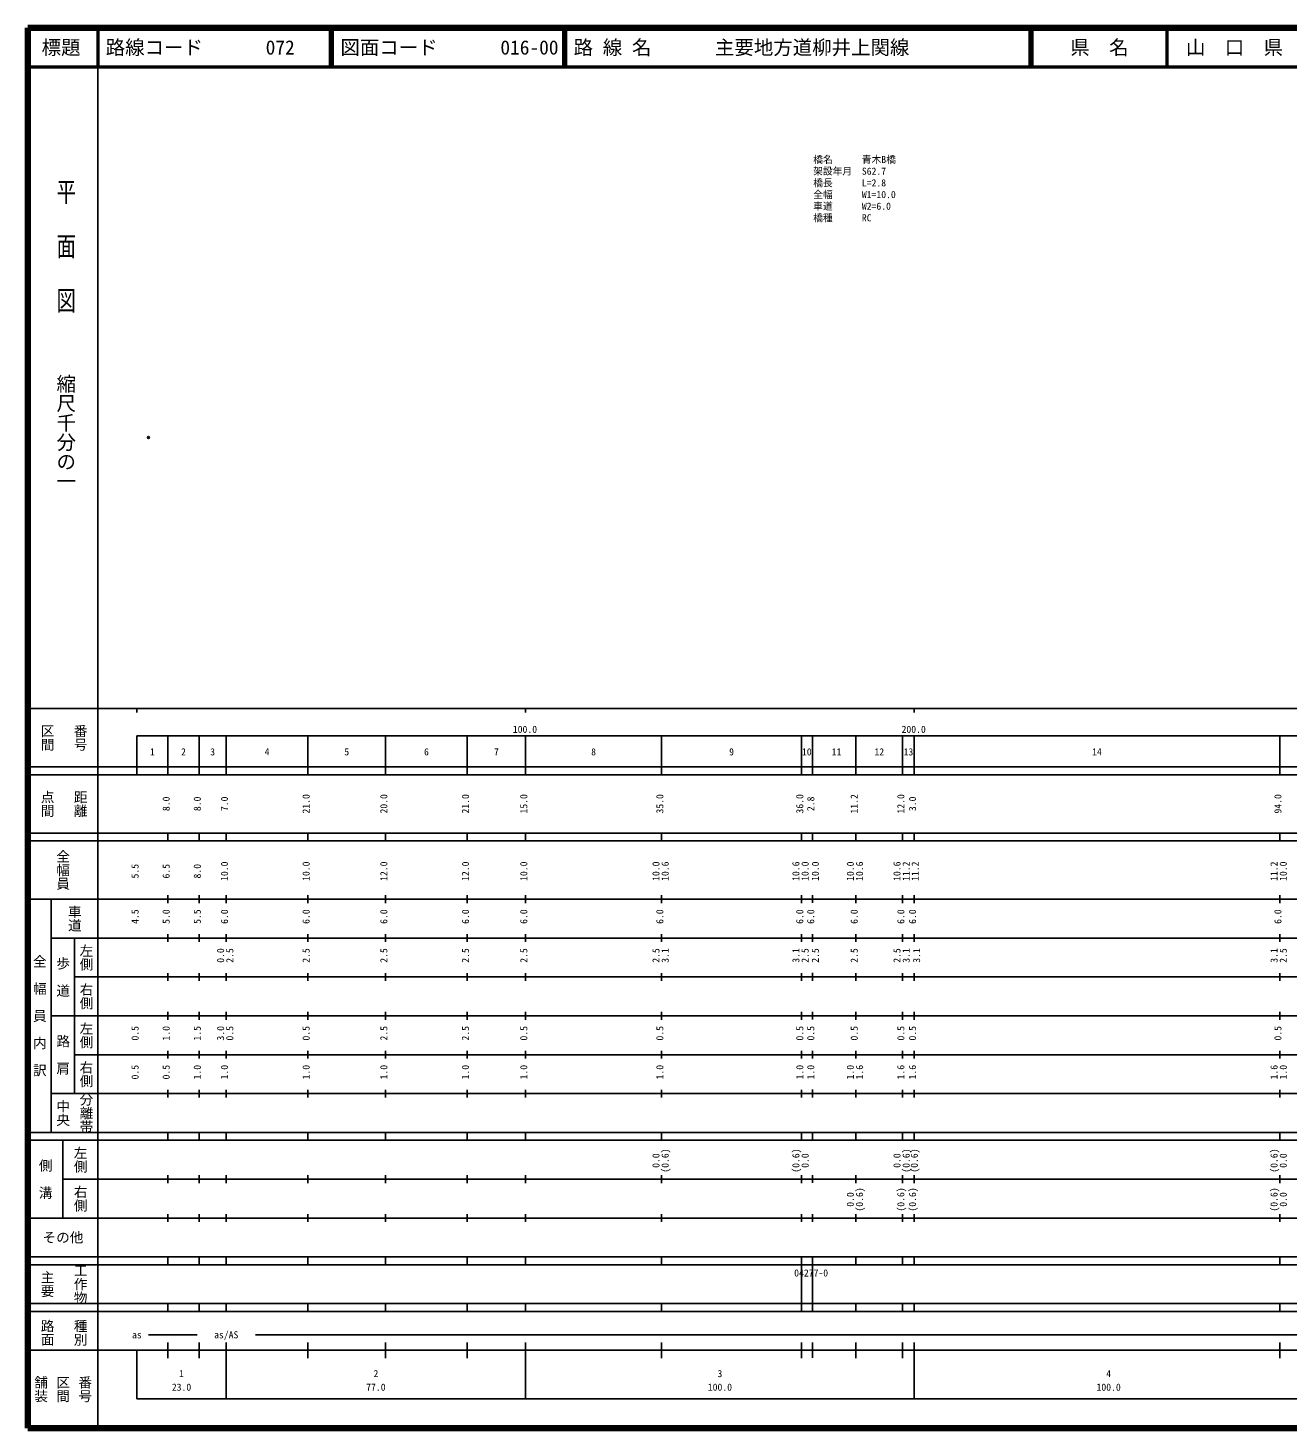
# Model space of a CAD drawing. Units: millimetres on the paper. Extents: x 40 to 680, y 20 to 380.
# Drawn here: x 40 to 363.9, y 20 to 380 of the extents above; entities that cross this region are included whole.
import ezdxf
from ezdxf.enums import TextEntityAlignment as Align

# ---------------------------------------------------------------- set-up
doc = ezdxf.new("R2010")
doc.units = ezdxf.units.MM
doc.header["$PDMODE"] = 32
doc.header["$PDSIZE"] = 0.5
for name, color, linetype in [('M-OTRS', 6, 'Continuous'), ('M-STR-HTXT', 7, 'Continuous'), ('M-TTL-TXT', 7, 'Continuous')]:
    doc.layers.add(name, color=color, linetype=linetype)
for name, color, linetype, lineweight in [('M-TTL', 2, 'Continuous', 140), ('M-TTL-BAND', 7, 'Continuous', 25), ('M-TTL-LINE', 7, 'Continuous', 50)]:
    doc.layers.add(name, color=color, linetype=linetype, lineweight=lineweight)
doc.styles.add('@ＭＳ ゴシック', font='')
doc.styles.add('ＭＳ ゴシック', font='')
doc.styles.get('@ＭＳ ゴシック').set_extended_font_data('@MS Gothic')
doc.styles.get('ＭＳ ゴシック').set_extended_font_data('MS Gothic')

msp = doc.modelspace()

# ---------------------------------------------------------------- linework, layer by layer
at = {"layer": 'M-OTRS'}
msp.add_point((70.987, 274.728), dxfattribs=at)
at = {"layer": 'M-TTL'}
for p, q in [((40, 380), (40, 20)), ((680, 380), (40, 380)), ((40, 20), (680, 20))]:
    msp.add_line(p, q, dxfattribs=at)
at = {"layer": 'M-TTL-BAND'}
for p, q in [((58, 370), (58, 20)), ((40, 205), (579, 205)), ((68, 205), (68, 204)), ((168, 205), (168, 204)), ((268, 205), (268, 204)), ((68, 198), (579, 198)), ((68, 198), (68, 188)), ((76, 188), (76, 198)), ((84, 188), (84, 198)), ((91, 188), (91, 198)), ((112, 188), (112, 198)), ((132, 188), (132, 198)), ((153, 188), (153, 198)), ((168, 188), (168, 198)), ((203, 188), (203, 198)), ((239, 188), (239, 198)), ((241.819, 188.002), (241.819, 198.002)), ((253, 188), (253, 198)), ((265, 188), (265, 198)), ((268, 188), (268, 198)), ((362, 188), (362, 198)), ((40, 190), (579, 190)), ((40, 188), (579, 188)), ((40, 173), (579, 173)), ((76, 171), (76, 173)), ((84, 171), (84, 173)), ((91, 171), (91, 173)), ((112, 171), (112, 173)), ((132, 171), (132, 173)), ((153, 171), (153, 173)), ((168, 171), (168, 173)), ((203, 171), (203, 173)), ((239, 171), (239, 173)), ((241.819, 171.002), (241.819, 173.002)), ((253, 171), (253, 173)), ((265, 171), (265, 173)), ((268, 171), (268, 173)), ((362, 171), (362, 173)), ((40, 171), (579, 171)), ((40, 156), (579, 156)), ((46, 96), (46, 156)), ((76, 155), (76, 157)), ((84, 155), (84, 157)), ((91, 155), (91, 157)), ((112, 155), (112, 157)), ((132, 155), (132, 157)), ((153, 155), (153, 157)), ((168, 155), (168, 157)), ((203, 155), (203, 157)), ((239, 155), (239, 157)), ((241.819, 155.002), (241.819, 157.002)), ((253, 155), (253, 157)), ((265, 155), (265, 157)), ((268, 155), (268, 157)), ((362, 155), (362, 157)), ((46, 146), (579, 146)), ((52, 146), (52, 106)), ((76, 145), (76, 147)), ((84, 145), (84, 147)), ((91, 145), (91, 147)), ((112, 145), (112, 147)), ((132, 145), (132, 147)), ((153, 145), (153, 147)), ((168, 145), (168, 147)), ((203, 145), (203, 147)), ((239, 145), (239, 147)), ((241.819, 145.002), (241.819, 147.002)), ((253, 145), (253, 147)), ((265, 145), (265, 147)), ((268, 145), (268, 147)), ((362, 145), (362, 147)), ((76, 135), (76, 137)), ((84, 135), (84, 137)), ((91, 135), (91, 137)), ((112, 135), (112, 137)), ((132, 135), (132, 137)), ((153, 135), (153, 137)), ((168, 135), (168, 137)), ((203, 135), (203, 137)), ((239, 135), (239, 137)), ((241.819, 135.002), (241.819, 137.002)), ((253, 135), (253, 137)), ((265, 135), (265, 137)), ((268, 135), (268, 137)), ((362, 135), (362, 137)), ((52, 136), (579, 136)), ((46, 126), (579, 126)), ((76, 125), (76, 127)), ((84, 125), (84, 127)), ((91, 125), (91, 127)), ((112, 125), (112, 127)), ((132, 125), (132, 127)), ((153, 125), (153, 127)), ((168, 125), (168, 127)), ((203, 125), (203, 127)), ((239, 125), (239, 127)), ((241.819, 125.002), (241.819, 127.002)), ((253, 125), (253, 127)), ((265, 125), (265, 127)), ((268, 125), (268, 127)), ((362, 125), (362, 127)), ((52, 116), (579, 116)), ((76, 115), (76, 117)), ((84, 115), (84, 117)), ((91, 115), (91, 117)), ((112, 115), (112, 117)), ((132, 115), (132, 117)), ((153, 115), (153, 117)), ((168, 115), (168, 117)), ((203, 115), (203, 117)), ((239, 115), (239, 117)), ((241.819, 115.002), (241.819, 117.002)), ((253, 115), (253, 117)), ((265, 115), (265, 117)), ((268, 115), (268, 117)), ((362, 115), (362, 117)), ((46, 106), (579, 106)), ((76, 105), (76, 107)), ((84, 105), (84, 107)), ((91, 105), (91, 107)), ((112, 105), (112, 107)), ((132, 105), (132, 107)), ((153, 105), (153, 107)), ((168, 105), (168, 107)), ((203, 105), (203, 107)), ((239, 105), (239, 107)), ((241.819, 105.002), (241.819, 107.002)), ((253, 105), (253, 107)), ((265, 105), (265, 107)), ((268, 105), (268, 107)), ((362, 105), (362, 107)), ((40, 96), (579, 96)), ((40, 94), (579, 94)), ((49, 94), (49, 74)), ((76, 94), (76, 96)), ((84, 94), (84, 96)), ((91, 94), (91, 96)), ((112, 94), (112, 96)), ((132, 94), (132, 96)), ((153, 94), (153, 96)), ((168, 94), (168, 96)), ((203, 94), (203, 96)), ((239, 94), (239, 96)), ((241.819, 94.002), (241.819, 96.002)), ((253, 94), (253, 96)), ((265, 94), (265, 96)), ((268, 94), (268, 96)), ((362, 94), (362, 96)), ((49, 84), (579, 84)), ((76, 83), (76, 85)), ((84, 83), (84, 85)), ((91, 83), (91, 85)), ((112, 83), (112, 85)), ((132, 83), (132, 85)), ((153, 83), (153, 85)), ((168, 83), (168, 85)), ((203, 83), (203, 85)), ((239, 83), (239, 85)), ((241.819, 83.002), (241.819, 85.002)), ((253, 83), (253, 85)), ((265, 83), (265, 85)), ((268, 83), (268, 85)), ((362, 83), (362, 85)), ((40, 74), (579, 74)), ((76, 73), (76, 75)), ((84, 73), (84, 75)), ((91, 73), (91, 75)), ((112, 73), (112, 75)), ((132, 73), (132, 75)), ((153, 73), (153, 75)), ((168, 73), (168, 75)), ((203, 73), (203, 75)), ((239, 73), (239, 75)), ((241.819, 73.002), (241.819, 75.002)), ((253, 73), (253, 75)), ((265, 73), (265, 75)), ((268, 73), (268, 75)), ((362, 73), (362, 75)), ((40, 64), (579, 64)), ((40, 62), (579, 62)), ((76, 62), (76, 64)), ((84, 62), (84, 64)), ((91, 62), (91, 64)), ((112, 62), (112, 64)), ((132, 62), (132, 64)), ((153, 62), (153, 64)), ((168, 62), (168, 64)), ((203, 62), (203, 64)), ((239, 62), (239, 64)), ((239, 52), (239, 62)), ((241.819, 62.002), (241.819, 64.002)), ((241.819, 52.002), (241.819, 62.002)), ((253, 62), (253, 64)), ((265, 62), (265, 64)), ((268, 62), (268, 64)), ((362, 62), (362, 64)), ((40, 52), (579, 52)), ((76, 50), (76, 52)), ((84, 50), (84, 52)), ((91, 50), (91, 52)), ((112, 50), (112, 52)), ((132, 50), (132, 52)), ((153, 50), (153, 52)), ((168, 50), (168, 52)), ((203, 50), (203, 52)), ((239, 50), (239, 52)), ((241.819, 50.002), (241.819, 52.002)), ((253, 50), (253, 52)), ((265, 50), (265, 52)), ((268, 50), (268, 52)), ((362, 50), (362, 52)), ((40, 50), (579, 50)), ((71, 44), (83.5, 44)), ((98.5, 44), (565, 44)), ((40, 40), (579, 40)), ((68, 40), (68, 27.5)), ((76, 38), (76, 42)), ((84, 38), (84, 42)), ((91, 27.5), (91, 42)), ((112, 38), (112, 42)), ((132, 38), (132, 42)), ((153, 38), (153, 42)), ((168, 27.5), (168, 42)), ((203, 38), (203, 42)), ((239, 38), (239, 42)), ((241.819, 38.002), (241.819, 42.002)), ((253, 38), (253, 42)), ((265, 38), (265, 42)), ((268, 27.5), (268, 42)), ((362, 38), (362, 42)), ((68, 27.5), (579, 27.5))]:
    msp.add_line(p, q, dxfattribs=at)
at = {"layer": 'M-TTL-LINE'}
for p, q in [((58, 380), (58, 370)), ((117.75, 380), (117.75, 370)), ((118.25, 380), (118.25, 370)), ((177.75, 380), (177.75, 370)), ((178.25, 380), (178.25, 370)), ((297.75, 380), (297.75, 370)), ((298.25, 380), (298.25, 370)), ((333, 380), (333, 370)), ((40, 370), (680, 370))]:
    msp.add_line(p, q, dxfattribs=at)

# ---------------------------------------------------------------- texts
at = {"layer": 'M-STR-HTXT', "style": 'ＭＳ ゴシック'}
for s, p in [('橋名\u3000\u3000\u3000青木B橋', (242.008, 344.718)), ('架設年月\u3000S62.7', (242.008, 341.718)), ('橋長\u3000\u3000\u3000L=2.8', (242.008, 338.718)), ('全幅\u3000\u3000\u3000W1=10.0', (242.008, 335.718)), ('車道\u3000\u3000\u3000W2=6.0', (242.008, 332.718)), ('橋種\u3000\u3000\u3000RC', (242.008, 329.718))]:
    msp.add_text(s, height=1.833, dxfattribs=at).set_placement(p, align=Align.BOTTOM_LEFT)
at = {"layer": 'M-TTL-BAND', "style": '@ＭＳ ゴシック', "width": 1.4}
msp.add_text('平  面  図', height=3.666, rotation=270, dxfattribs=at).set_placement((49.777, 306.475), align=Align.MIDDLE_RIGHT)
at = {"layer": 'M-TTL-BAND', "style": '@ＭＳ ゴシック'}
msp.add_text('縮尺千分の一', height=3.666, rotation=270, dxfattribs=at).set_placement((49.777, 261.03), align=Align.MIDDLE_RIGHT)
for s, p in [('区間', (45, 197.5)), ('番号', (53.5, 197.5)), ('点間', (45, 180.5)), ('距離', (53.5, 180.5)), ('全幅員', (49, 163.5)), ('車道', (52, 151)), ('左側', (55, 141)), ('全\u3000幅\u3000員\u3000内\u3000訳', (43, 126)), ('歩\u3000道', (49, 136)), ('右側', (55, 131)), ('左側', (55, 121)), ('路\u3000肩', (49, 116)), ('右側', (55, 111)), ('分離帯', (55, 101)), ('中央', (49, 101)), ('左側', (53.5, 89)), ('側\u3000溝', (44.5, 84)), ('右側', (53.5, 79)), ('工作物', (53.5, 57)), ('主要', (45, 57)), ('路面', (45, 44.5)), ('種別', (53.5, 44.5)), ('舗装', (43.333, 30)), ('区間', (49, 30)), ('番号', (54.667, 30))]:
    msp.add_text(s, height=2.566, rotation=270, dxfattribs=at).set_placement(p, align=Align.MIDDLE_CENTER)
at = {"layer": 'M-TTL-BAND', "style": 'ＭＳ ゴシック'}
for s, p in [('100.0', (167.844, 198.195)), ('200.0', (267.844, 198.195)), ('1', (72, 192.405)), ('2', (80, 192.405)), ('3', (87.5, 192.405)), ('4', (101.5, 192.405)), ('5', (122, 192.405)), ('6', (142.5, 192.405)), ('7', (160.5, 192.405)), ('8', (185.5, 192.405)), ('9', (221, 192.405)), ('10', (240.346, 192.405)), ('11', (248, 192.405)), ('12', (259, 192.405)), ('13', (266.5, 192.405)), ('14', (315, 192.405)), ('as', (68, 42.5)), ('as/AS', (91, 42.5)), ('1', (79.5, 32.523)), ('2', (129.5, 32.523)), ('3', (218, 32.523)), ('4', (318, 32.523)), ('23.0', (79.5, 29.033)), ('77.0', (129.5, 29.033)), ('100.0', (218, 29.033)), ('100.0', (318, 29.033))]:
    msp.add_text(s, height=1.833, dxfattribs=at).set_placement(p, align=Align.BOTTOM_CENTER)
for s, p in [('8.0', (77, 180.5)), ('8.0', (85, 180.5)), ('7.0', (92, 180.5)), ('21.0', (113, 180.5)), ('20.0', (133, 180.5)), ('21.0', (154, 180.5)), ('15.0', (169, 180.5)), ('35.0', (204, 180.5)), ('36.0', (240, 180.5)), ('2.8', (242.819, 180.502)), ('11.2', (254, 180.5)), ('12.0', (266, 180.5)), ('3.0', (269, 180.5)), ('94.0', (363, 180.5)), ('5.5', (69, 163.174)), ('6.5', (77, 163.174)), ('8.0', (85, 163.174)), ('10.0', (92, 163.174)), ('10.0', (113, 163.174)), ('12.0', (133, 163.174)), ('12.0', (154, 163.174)), ('10.0', (169, 163.174)), ('10.0', (203, 163.174)), ('10.6', (205.37, 163.174)), ('10.6', (239, 163.174)), ('10.0', (241.37, 163.174)), ('10.0', (244, 163.174)), ('10.0', (253, 163.174)), ('10.6', (255.37, 163.174)), ('10.6', (265, 163.174)), ('11.2', (267.37, 163.174)), ('11.2', (269.694, 163.174)), ('11.2', (362, 163.174)), ('10.0', (364.37, 163.174)), ('4.5', (69, 151.5)), ('5.0', (77, 151.5)), ('5.5', (85, 151.5)), ('6.0', (92, 151.5)), ('6.0', (113, 151.5)), ('6.0', (133, 151.5)), ('6.0', (154, 151.5)), ('6.0', (169, 151.5)), ('6.0', (204, 151.5)), ('6.0', (240, 151.5)), ('6.0', (242.819, 151.502)), ('6.0', (254, 151.5)), ('6.0', (266, 151.5)), ('6.0', (269, 151.5)), ('6.0', (363, 151.5)), ('0.0', (91, 141.5)), ('2.5', (93.37, 141.5)), ('2.5', (113, 141.5)), ('2.5', (133, 141.5)), ('2.5', (154, 141.5)), ('2.5', (169, 141.5)), ('2.5', (203, 141.5)), ('3.1', (205.37, 141.5)), ('3.1', (239, 141.5)), ('2.5', (241.37, 141.5)), ('2.5', (244, 141.5)), ('2.5', (254, 141.5)), ('2.5', (265, 141.5)), ('3.1', (267.37, 141.5)), ('3.1', (270.044, 141.5)), ('3.1', (362, 141.5)), ('2.5', (364.37, 141.5)), ('0.5', (69, 121.5)), ('1.0', (77, 121.5)), ('1.5', (85, 121.5)), ('3.0', (91, 121.5)), ('0.5', (93.37, 121.5)), ('0.5', (113, 121.5)), ('2.5', (133, 121.5)), ('2.5', (154, 121.5)), ('0.5', (169, 121.5)), ('0.5', (204, 121.5)), ('0.5', (240, 121.5)), ('0.5', (242.819, 121.502)), ('0.5', (254, 121.5)), ('0.5', (266, 121.5)), ('0.5', (269, 121.5)), ('0.5', (363, 121.5)), ('0.5', (69, 111.5)), ('0.5', (77, 111.5)), ('1.0', (85, 111.5)), ('1.0', (92, 111.5)), ('1.0', (113, 111.5)), ('1.0', (133, 111.5)), ('1.0', (154, 111.5)), ('1.0', (169, 111.5)), ('1.0', (204, 111.5)), ('1.0', (240, 111.5)), ('1.0', (242.819, 111.502)), ('1.0', (253, 111.5)), ('1.6', (255.37, 111.5)), ('1.6', (266, 111.5)), ('1.6', (269, 111.5)), ('1.6', (362, 111.5)), ('1.0', (364.37, 111.5)), ('0.0', (203, 88.764)), ('(0.6)', (205.37, 88.764)), ('(0.6)', (239, 88.764)), ('0.0', (241.37, 88.764)), ('0.0', (265, 88.764)), ('(0.6)', (267.37, 88.764)), ('(0.6)', (269.464, 88.764)), ('(0.6)', (362, 88.764)), ('0.0', (364.37, 88.764)), ('0.0', (253, 78.764)), ('(0.6)', (255.37, 78.764)), ('(0.6)', (266, 78.764)), ('(0.6)', (269, 78.764)), ('(0.6)', (362, 78.764)), ('0.0', (364.37, 78.764))]:
    msp.add_text(s, height=1.833, rotation=90, dxfattribs=at).set_placement(p, align=Align.BOTTOM_CENTER)
msp.add_text('その他', height=2.566, dxfattribs=at).set_placement((49, 69), align=Align.MIDDLE_CENTER)
msp.add_text('04277-0', height=1.833, dxfattribs=at).set_placement((237.102, 58.405), align=Align.BOTTOM_LEFT)
at = {"layer": 'M-TTL-TXT', "style": 'ＭＳ ゴシック'}
for s, p in [('標題', (48.5, 375)), ('県\u3000名', (315.625, 375)), ('山\u3000口\u3000県', (350.375, 375))]:
    msp.add_text(s, height=3.666, dxfattribs=at).set_placement(p, align=Align.MIDDLE_CENTER)
for s, p in [('路線コード', (60, 375)), ('072', (101.142, 375)), ('072', (101.142, 375)), ('072', (101.142, 375)), ('図面コード', (120.38, 375)), ('016-00', (161.521, 375)), ('路 線 名', (180.38, 375)), ('主要地方道柳井上関線', (216.734, 375))]:
    msp.add_text(s, height=3.666, dxfattribs=at).set_placement(p, align=Align.MIDDLE_LEFT)

doc.saveas('drawing.dxf')
